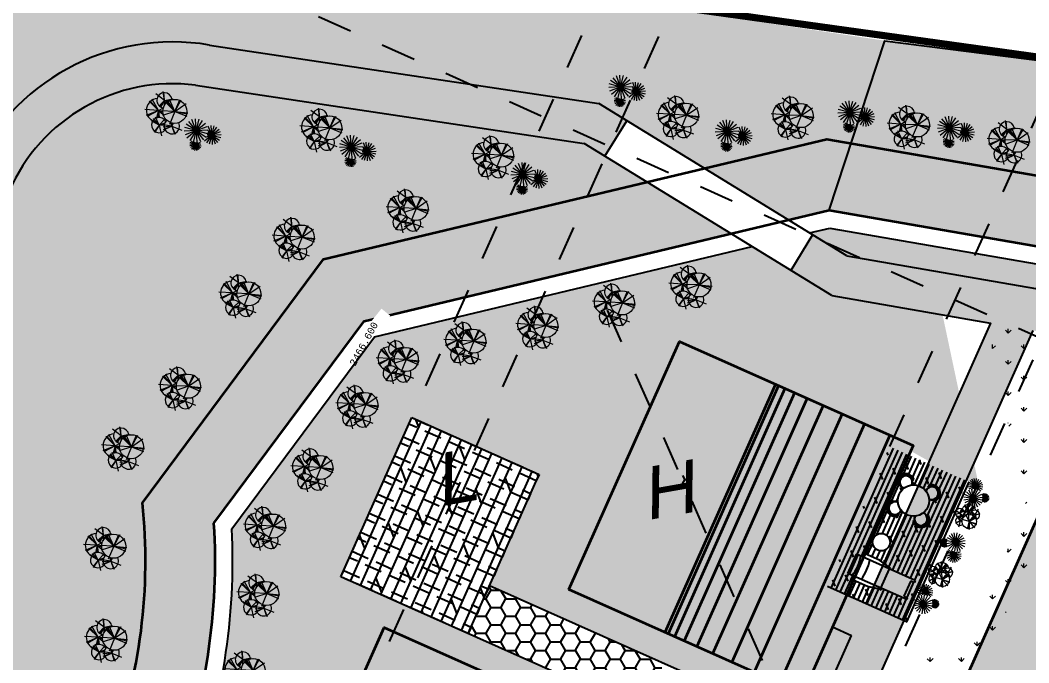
# Model space of a CAD drawing. Header units: millimetres. Extents: x 525387 to 527545, y 2235066 to 2235448.
# Drawn here: x 525551.45 to 525580.41, y 2235146.18 to 2235164.63 of the extents above; entities that cross this region are included whole.
import ezdxf
from ezdxf.enums import TextEntityAlignment as Align

# ---------------------------------------------------------------- set-up
doc = ezdxf.new("R2010")
doc.units = ezdxf.units.MM
doc.set_wipeout_variables(frame=1)
doc.linetypes.add('JIS_02_1.0', pattern=[2, 1, -1])
doc.linetypes.add('TRATTEGGIATA', pattern=[0.75, 0.5, -0.25])
for name, color, linetype in [('auxiliar', 6, 'Continuous'), ('COTAS', 2, 'Continuous'), ('EJES', 1, 'Continuous'), ('muebles', 2, 'Continuous'), ('pie de plano', 7, 'Continuous'), ('PISOS', 7, 'Continuous')]:
    doc.layers.add(name, color=color, linetype=linetype)
doc.layers.add('jardin', color=72, linetype='Continuous', lineweight=5)
doc.layers.add('muro', color=5, linetype='Continuous', lineweight=35)
doc.styles.add('ARIAL', font='ariali.ttf')
doc.styles.add('MONOTXT4', font='monotxt4.shx')
pattern_1 = [(90, (-1981.939, -359.22754), (-0.449012806, 0.449012806), [0.1190625, -0.778963112]), (45, (-1981.939, -359.22754), (-0.44901280605, 0.44901280605), [0.1190625, -0.5159375]), (135, (-1981.939, -359.22754), (-0.44901280605, -0.44901280605), [0.1190625, -0.5159375])]

# ---------------------------------------------------------------- blocks, each defined once
blk = doc.blocks.new('Arbo-p12')
at = {"color": 0, "linetype": 'ByBlock', "lineweight": 0}
for p, q in [((-0.099, 0.183), (-0.136, 0.494)), ((-0.099, 0.183), (-0.107, 0.489)), ((-0.099, 0.183), (-0.046, 0.487)), ((0.165, 0.278), (0.101, 0.528)), ((-0.099, 0.183), (-0.404, 0.271)), ((-0.099, 0.183), (-0.34, 0.405)), ((0.165, 0.278), (-0.029, 0.259)), ((0.165, 0.278), (-0.023, 0.235)), ((0.165, 0.278), (-0.016, 0.202)), ((0.165, 0.278), (0.075, 0.181)), ((0.165, 0.278), (0.273, 0.459)), ((0.165, 0.278), (0.277, 0.438)), ((0.165, 0.278), (0.203, 0.206)), ((0.165, 0.278), (0.233, 0.203)), ((0.165, 0.278), (0.357, 0.157)), ((0.165, 0.278), (0.344, 0.185)), ((-0.099, 0.183), (-0.398, 0.239)), ((-0.307, -0.102), (-0.381, 0.085)), ((-0.307, -0.102), (-0.373, 0.116)), ((-0.307, -0.102), (-0.31, 0.107)), ((-0.307, -0.102), (-0.258, 0.101)), ((-0.099, 0.183), (-0.249, 0.072)), ((-0.099, 0.183), (-0.218, 0.058)), ((-0.099, 0.183), (-0.203, 0.049)), ((-0.099, 0.183), (-0.19, 0.039)), ((0.191, -0.081), (-0.1, 0.03)), ((-0.099, 0.183), (0.034, 0.159)), ((-0.099, 0.183), (-0.072, 0.032)), ((-0.099, 0.183), (-0.042, 0.086)), ((0.191, -0.081), (-0.066, 0.146)), ((0.191, -0.081), (0.158, 0.226)), ((0.191, -0.081), (0.189, 0.218)), ((0.191, -0.081), (0.272, 0.215)), ((0.191, -0.081), (0.219, 0.213)), ((0.191, -0.081), (0.46, 0.06)), ((0.191, -0.081), (0.485, 0.038)), ((-0.307, -0.102), (-0.507, -0.167)), ((-0.307, -0.102), (-0.497, -0.149)), ((-0.307, -0.102), (-0.423, -0.333)), ((-0.307, -0.102), (-0.112, -0.081)), ((-0.307, -0.102), (-0.168, -0.147)), ((-0.307, -0.102), (-0.193, -0.162)), ((-0.307, -0.102), (-0.207, -0.173)), ((-0.087, -0.312), (-0.262, -0.198)), ((-0.087, -0.312), (-0.228, -0.157)), ((0.191, -0.081), (-0.105, -0.242)), ((-0.087, -0.312), (-0.049, -0.239)), ((0.191, -0.081), (0.338, -0.353)), ((0.191, -0.081), (0.388, -0.317)), ((0.191, -0.081), (0.413, -0.303)), ((0.191, -0.081), (0.518, -0.106)), ((-0.087, -0.312), (-0.304, -0.244)), ((-0.087, -0.312), (-0.284, -0.268)), ((-0.087, -0.312), (-0.154, -0.495)), ((-0.087, -0.312), (-0.145, -0.514)), ((-0.087, -0.312), (-0.029, -0.266)), ((-0.087, -0.312), (-0.02, -0.276)), ((-0.087, -0.312), (-0.013, -0.284)), ((-0.087, -0.312), (0.039, -0.536))]:
    blk.add_line(p, q, dxfattribs=at)
blk.add_circle((0.191, -0.081), 0.287, dxfattribs=at)
for centre, radius, start, end in [((-0.099, 0.183), 0.287, 57.4904, 202.572), ((0.165, 0.278), 0.183, 326.1895, 222.0248), ((-0.307, -0.102), 0.183, 350.2838, 282.3951), ((-0.087, -0.312), 0.183, 91.4437, 347.7435), ((-0.099, 0.183), 0.287, 265.0692, 270.8898)]:
    blk.add_arc(centre, radius, start, end, dxfattribs=at)
blk = doc.blocks.new('Arbo-p11')
at = {"color": 0, "linetype": 'ByBlock', "lineweight": 0}
for p, q in [((-0.037, 0.165), (-0.327, 0.259)), ((-0.037, 0.164), (-0.284, 0.344)), ((-0.038, 0.163), (-0.217, 0.41)), ((-0.038, 0.163), (-0.133, 0.453)), ((-0.042, 0.164), (0.205, 0.344)), ((-0.042, 0.165), (0.248, 0.259)), ((-0.041, 0.163), (0.138, 0.41)), ((-0.04, 0.163), (0.054, 0.453)), ((-0.039, 0.163), (-0.039, 0.468)), ((-0.284, -0.107), (-0.346, 0.025)), ((-0.036, 0.166), (-0.342, 0.166)), ((-0.037, 0.167), (-0.327, 0.072)), ((-0.284, -0.108), (-0.302, 0.037)), ((-0.037, 0.168), (-0.284, -0.012)), ((-0.038, 0.168), (-0.217, -0.079)), ((-0.038, 0.169), (-0.133, -0.122)), ((-0.043, 0.166), (0.263, 0.166)), ((-0.042, 0.168), (0.205, -0.012)), ((-0.042, 0.167), (0.248, 0.072)), ((-0.041, 0.168), (0.138, -0.079)), ((-0.04, 0.169), (0.054, -0.122)), ((-0.039, 0.169), (-0.039, -0.136)), ((0.195, -0.175), (0.338, 0.022)), ((0.196, -0.175), (0.271, 0.056)), ((-0.283, -0.106), (-0.428, -0.124)), ((-0.283, -0.106), (-0.426, -0.079)), ((-0.283, -0.105), (-0.415, -0.167)), ((-0.283, -0.107), (-0.411, -0.036)), ((-0.283, -0.105), (-0.39, -0.205)), ((-0.283, -0.107), (-0.383, -0.001)), ((-0.284, -0.105), (-0.354, -0.233)), ((-0.284, -0.105), (-0.312, -0.248)), ((-0.286, -0.107), (-0.221, -0.077)), ((-0.286, -0.106), (-0.197, -0.095)), ((-0.286, -0.105), (-0.158, -0.176)), ((-0.286, -0.106), (-0.142, -0.133)), ((-0.285, -0.108), (-0.267, -0.015)), ((-0.285, -0.107), (-0.25, -0.044)), ((-0.285, -0.107), (-0.237, -0.061)), ((-0.285, -0.105), (-0.223, -0.237)), ((-0.285, -0.105), (-0.185, -0.212)), ((-0.284, -0.105), (-0.266, -0.25)), ((0.199, -0.173), (-0.044, -0.173)), ((0.199, -0.172), (-0.032, -0.247)), ((0.199, -0.172), (0.002, -0.315)), ((0.199, -0.174), (0.049, -0.125)), ((0.198, -0.171), (0.055, -0.368)), ((0.199, -0.175), (0.101, -0.104)), ((0.198, -0.171), (0.122, -0.402)), ((0.198, -0.175), (0.133, -0.085)), ((0.198, -0.175), (0.161, -0.063)), ((0.194, -0.174), (0.426, -0.099)), ((0.194, -0.172), (0.426, -0.247)), ((0.194, -0.173), (0.437, -0.173)), ((0.195, -0.175), (0.391, -0.032)), ((0.195, -0.171), (0.338, -0.368)), ((0.195, -0.172), (0.391, -0.315)), ((0.196, -0.171), (0.271, -0.402)), ((0.197, -0.176), (0.197, -0.026)), ((0.197, -0.171), (0.197, -0.414))]:
    blk.add_line(p, q, dxfattribs=at)

msp = doc.modelspace()

# ---------------------------------------------------------------- hatches: boundary and pattern name
h = msp.add_hatch(color=21)
h.dxf.hatch_style = 1
h.paths.add_polyline_path([(525577.09, 2235152.418), (525570.376, 2235155.408), (525567.203, 2235148.282), (525573.918, 2235145.292)])
h = msp.add_hatch(color=21)
h.dxf.hatch_style = 1
h.paths.add_polyline_path([(525576.015, 2235139.925), (525582.704, 2235154.949), (525589.071, 2235152.114), (525588.563, 2235150.972), (525591.258, 2235149.772), (525586.458, 2235138.992), (525585.362, 2235139.48), (525583.981, 2235136.379)])
h = msp.add_hatch(color=21)
h.dxf.hatch_style = 1
h.paths.add_polyline_path([(525568.618, 2235144.204), (525561.903, 2235147.193), (525558.731, 2235140.068), (525565.445, 2235137.078)])
at = {"layer": 'auxiliar'}
h = msp.add_hatch(color=8, dxfattribs=at)
h.dxf.hatch_style = 1
h.set_gradient(color1=(0, 127, 255), color2=(0, 255, 255), name='INVCURVED')
h.paths.add_polyline_path([(525575.306, 2235161.09), (525574.674, 2235159.17), (525591.399, 2235156.278), (525596.577, 2235154.025), (525605.642, 2235147.419), (525606.348, 2235146.761), (525607.48, 2235148.44), (525606.918, 2235148.964), (525597.576, 2235155.771), (525591.977, 2235158.207)])
h.paths.add_polyline_path([(525575.306, 2235161.09), (525574.61, 2235161.211), (525571.098, 2235160.372), (525573.509, 2235158.892), (525574.674, 2235159.17)])
h = msp.add_hatch(color=8, dxfattribs=at)
h.dxf.hatch_style = 1
h.set_gradient(color1=(0, 127, 255), color2=(0, 255, 255), name='INVCURVED')
edge = h.paths.add_edge_path()
edge.add_line((525557.014, 2235150.187), (525561.33, 2235155.985))
edge.add_line((525561.33, 2235155.985), (525571.858, 2235158.498))
edge.add_line((525571.858, 2235158.498), (525569.446, 2235159.978))
edge.add_line((525569.446, 2235159.978), (525560.16, 2235157.762))
edge.add_line((525560.16, 2235157.762), (525554.958, 2235150.774))
edge.add_arc((525539.402, 2235149.099), 15.646, -20.819, 6.146, ccw=False)
edge.add_line((525554.026, 2235143.538), (525550.647, 2235135.813))
edge.add_line((525550.647, 2235135.813), (525549.695, 2235133.197))
edge.add_line((525549.695, 2235133.197), (525551.262, 2235131.654))
edge.add_line((525551.262, 2235131.654), (525552.505, 2235135.07))
edge.add_line((525552.505, 2235135.07), (525555.878, 2235142.78))
edge.add_arc((525539.402, 2235149.099), 17.646, 339.0169, 363.5355)
at = {"layer": 'jardin'}
h = msp.add_hatch(dxfattribs=at)
h.set_pattern_fill('GRASS', color=72, scale=0.025)
h.set_pattern_definition([(90, (-1981.939, -359.22754), (-0.449012806, 0.449012806), [0.1190625, -0.778963112]), (45, (-1981.939, -359.22754), (-0.44901280605, 0.44901280605), [0.1190625, -0.5159375]), (135, (-1981.939, -359.22754), (-0.44901280605, -0.44901280605), [0.1190625, -0.5159375])])
edge = h.paths.add_edge_path()
edge.add_line((525551.129, 2235159.709), (525544.574, 2235143.42))
edge.add_arc((525553.401, 2235142.034), 8.936, 171.0827, 230.7626)
edge.add_line((525547.749, 2235135.113), (525549.872, 2235133.682))
edge.add_line((525549.872, 2235133.682), (525550.647, 2235135.813))
edge.add_line((525550.647, 2235135.813), (525554.026, 2235143.538))
edge.add_arc((525539.402, 2235149.099), 15.646, 339.181, 366.146)
edge.add_line((525554.958, 2235150.774), (525560.16, 2235157.762))
edge.add_line((525560.16, 2235157.762), (525569.446, 2235159.978))
edge.add_line((525569.446, 2235159.978), (525567.646, 2235161.084))
edge.add_line((525567.646, 2235161.084), (525556.483, 2235162.759))
edge.add_arc((525555.83, 2235157.681), 5.12, 82.6697, 156.659)
h = msp.add_hatch(dxfattribs=at)
h.set_pattern_fill('GRASS', color=72, scale=0.02)
h.set_pattern_definition([(90, (-1161.57987, -217.22754), (-0.3592102448, 0.3592102448), [0.09525, -0.6231704896]), (45, (-1161.57987, -217.22754), (-0.35921024484, 0.35921024484), [0.09525, -0.41275]), (135, (-1161.57987, -217.22754), (-0.35921024484, -0.35921024484), [0.09525, -0.41275])])
h.paths.add_polyline_path([(525574.696, 2235158.658), (525574.115, 2235158.52), (525575.183, 2235157.864), (525591.053, 2235155.12), (525594.712, 2235153.527), (525604.7, 2235146.25), (525605.574, 2235145.613), (525606.065, 2235146.342), (525605.324, 2235147.033), (525596.327, 2235153.588), (525591.255, 2235155.795)])
h = msp.add_hatch(dxfattribs=at)
h.set_pattern_fill('GRASS', color=72, scale=0.025)
h.set_pattern_definition(pattern_1)
h.paths.add_polyline_path([(525595.099, 2235151.761), (525594.112, 2235152.48), (525590.706, 2235153.962), (525579.207, 2235155.95), (525580.339, 2235150.618), (525578.736, 2235147.018), (525575.936, 2235145.401), (525575.29, 2235143.95), (525577.646, 2235142.902), (525582.857, 2235154.552), (525587.168, 2235152.633), (525586.659, 2235151.491), (525592.872, 2235148.725), (525589.497, 2235141.145), (525590.228, 2235140.82)])
at = {"layer": 'PISOS'}
h = msp.add_hatch(dxfattribs=at)
h.set_pattern_fill('HONEY', color=9, scale=0.09)
h.set_pattern_definition([(0, (-1161.57987, -367.22754), (0.428625, 0.24746675805), [0.28575, -0.5715]), (120, (-1161.57987, -367.22754), (-0.428624999063, 0.247466759672), [0.28575, -0.5715]), (60, (-1161.57987, -367.22754), (9.37e-10, 0.494933517722), [-0.5715, 0.28575])])
edge = h.paths.add_edge_path()
edge.add_line((525550.021, 2235160.17), (525543.411, 2235143.745))
edge.add_arc((525553.401, 2235142.034), 10.135, 170.2845, 231.0837)
edge.add_line((525547.034, 2235134.148), (525547.994, 2235133.188))
edge.add_line((525547.994, 2235133.188), (525548.677, 2235134.2))
edge.add_line((525548.677, 2235134.2), (525547.749, 2235135.113))
edge.add_arc((525553.401, 2235142.034), 8.935, 171.0815, 230.7638, ccw=False)
edge.add_line((525544.574, 2235143.42), (525551.129, 2235159.709))
edge.add_arc((525555.83, 2235157.681), 5.12, 82.6697, 156.659, ccw=False)
edge.add_line((525556.483, 2235162.759), (525567.646, 2235161.084))
edge.add_line((525567.646, 2235161.084), (525568.241, 2235160.719))
edge.add_line((525568.241, 2235160.719), (525568.869, 2235161.741))
edge.add_line((525568.869, 2235161.741), (525568.066, 2235162.234))
edge.add_line((525568.066, 2235162.234), (525556.886, 2235163.912))
edge.add_arc((525555.83, 2235157.681), 6.32, 80.3819, 156.8009)
h = msp.add_hatch(dxfattribs=at)
h.set_pattern_fill('HONEY', color=9, scale=0.09)
h.set_pattern_definition([(0, (-1981.939, -359.22754), (0.428625, 0.24746675805), [0.28575, -0.5715]), (120, (-1981.939, -359.22754), (-0.428624999063, 0.247466759672), [0.28575, -0.5715]), (60, (-1981.939, -359.22754), (9.37e-10, 0.494933517722), [-0.5715, 0.28575])])
h.paths.add_polyline_path([(525606.953, 2235145.513), (525607.236, 2235145.932), (525606.348, 2235146.761), (525605.845, 2235146.015, 0.123128), (525605.298, 2235145.814), (525594.712, 2235153.527), (525591.053, 2235155.12), (525575.183, 2235157.864), (525574.203, 2235158.466), (525573.575, 2235157.443), (525574.751, 2235156.721), (525579.311, 2235155.932), (525575.727, 2235147.88), (525574.63, 2235148.369), (525574.224, 2235147.455), (525575.32, 2235146.967), (525574.13, 2235144.295), (525575.226, 2235143.807), (525580.531, 2235155.721), (525590.706, 2235153.962), (525594.351, 2235152.376), (525589.375, 2235141.199), (525590.472, 2235140.711), (525592.735, 2235145.794), (525595.871, 2235144.397), (525596.278, 2235145.311), (525593.141, 2235146.707), (525595.32, 2235151.6), (525604.777, 2235144.709, 0.14512), (525605.032, 2235144.076), (525601.373, 2235135.858), (525602.47, 2235135.369), (525603.183, 2235136.972), (525605.056, 2235136.138), (525605.463, 2235137.052), (525603.59, 2235137.886), (525606.149, 2235143.635, 0.164148), (525606.832, 2235143.985), (525613.351, 2235137.903), (525616.847, 2235134.438), (525619.271, 2235131.88), (525608.948, 2235128.44), (525600.966, 2235131.992), (525600.46, 2235130.854), (525608.546, 2235127.255), (525609.414, 2235124.653), (525614.157, 2235126.233), (525613.354, 2235128.643), (525620.182, 2235130.918), (525621.736, 2235129.278), (525623.374, 2235127.55), (525627.796, 2235122.712), (525627.831, 2235119.195), (525631.696, 2235120.483), (525630.196, 2235122.066, -0.065036), (525628.706, 2235123.494), (525624.252, 2235128.368), (525622.608, 2235130.103), (525617.705, 2235135.277), (525614.183, 2235138.768)])
at = {"layer": 'PISOS', "linetype": 'Continuous'}
h = msp.add_hatch(dxfattribs=at)
h.set_pattern_fill('DOLMIT', color=30, scale=0.05, angle=66)
h.set_pattern_definition([(66, (-1409.0521, -359.22754), (-0.2900506828, 0.129138884177), []), (111, (-1409.0521, -359.22754), (-0.8383785625, -0.3218233779), [0.44901280605, -0.8980256121])])
h.paths.add_polyline_path([(525562.692, 2235153.218), (525560.659, 2235148.651), (525564.313, 2235147.024), (525566.347, 2235151.591)])
at = {"layer": 'PISOS', "linetype": 'Continuous', "lineweight": -3}
h = msp.add_hatch(dxfattribs=at)
h.set_pattern_fill('DOLMIT', color=30, scale=0.022, angle=66)
h.set_pattern_definition([(66, (102.32472, -118.3853), (-0.127622300433, 0.056821109038), []), (111, (102.3247, -118.3853), (-0.3688865675, -0.14160228627), [0.19756563466, -0.39513126933])])
h.paths.add_polyline_path([(525578.704, 2235151.371), (525576.42, 2235152.388), (525574.63, 2235148.369), (525576.914, 2235147.352)])
h.paths.add_polyline_path([(525577.084, 2235150.234), (525577.111, 2235150.245, 1.085702), (525577.501, 2235150.403), (525577.528, 2235150.413, -1.075009)], flags=16)
h.paths.add_polyline_path([(525577.138, 2235150.389, -0.250125), (525576.748, 2235150.554, -2.53639), (525576.65, 2235150.797, -0.022196), (525576.649, 2235150.837, -0.226671), (525576.816, 2235151.187, -2.53639), (525577.059, 2235151.285, -0.250125), (525577.449, 2235151.12, -2.53639), (525577.547, 2235150.877, -0.022196), (525577.549, 2235150.837, -0.226671), (525577.381, 2235150.487, -2.53639)], flags=16)
h.paths.add_polyline_path([(525575.926, 2235149.645, -1), (525576.426, 2235149.645, -1)], flags=16)
h.paths.add_polyline_path([(525576.675, 2235150.408, -1.075009), (525576.496, 2235150.851), (525576.507, 2235150.825, 1.085702), (525576.664, 2235150.435)], flags=16)
h.paths.add_polyline_path([(525577.151, 2235148.545), (525577.126, 2235148.489), (525577.019, 2235148.537), (525576.823, 2235148.098), (525576.931, 2235148.05), (525576.906, 2235147.995), (525576.181, 2235148.317), (525576.169, 2235148.289), (525575.782, 2235148.37), (525575.368, 2235148.553), (525575.415, 2235148.658), (525575.216, 2235148.747), (525575.461, 2235149.297), (525575.66, 2235149.209), (525575.707, 2235149.313), (525576.12, 2235149.129), (525576.439, 2235148.895), (525576.426, 2235148.867)], flags=16)
h.paths.add_polyline_path([(525577.701, 2235150.823), (525577.691, 2235150.849, 1.085702), (525577.533, 2235151.239), (525577.522, 2235151.266, -1.075009)], flags=16)
h.paths.add_polyline_path([(525576.669, 2235151.261, -1.075009), (525577.113, 2235151.44), (525577.086, 2235151.429, 1.085702), (525576.696, 2235151.271)], flags=16)
at = {"layer": 'PISOS'}
h = msp.add_hatch(dxfattribs=at)
h.set_pattern_fill('HONEY', color=8, scale=0.09)
h.set_pattern_definition([(0, (-1161.57987, -367.22754), (0.428625, 0.24746675805), [0.28575, -0.5715]), (120, (-1161.57987, -367.22754), (-0.428624999063, 0.247466759672), [0.28575, -0.5715]), (60, (-1161.57987, -367.22754), (9.37e-10, 0.494933517722), [-0.5715, 0.28575])])
h.paths.add_polyline_path([(525570.433, 2235151.169), (525570.838, 2235151.769), (525570.683, 2235151.873), (525570.279, 2235151.273)])
h = msp.add_hatch(dxfattribs=at)
h.set_pattern_fill('HONEY', color=9, scale=0.09)
h.set_pattern_definition([(0, (-1161.57987, -217.22754), (0.428625, 0.24746675805), [0.28575, -0.5715]), (120, (-1161.57987, -217.22754), (-0.428624999063, 0.247466759672), [0.28575, -0.5715]), (60, (-1161.57987, -217.22754), (9.37e-10, 0.494933517722), [-0.5715, 0.28575])])
h.paths.add_polyline_path([(525564.923, 2235148.394), (525564.313, 2235147.024), (525569.319, 2235144.795), (525569.929, 2235146.165)])

# ---------------------------------------------------------------- linework, layer by layer
at = {"const_width": 0.204}
msp.add_lwpolyline([(525563.105, 2235166.012), (525595.67, 2235161.48)], dxfattribs=at)
at = {"layer": 'auxiliar', "color": 94}
for p, q in [((525556.65, 2235163.947), (525556.65, 2235163.947)), ((525556.886, 2235163.912), (525568.066, 2235162.234)), ((525556.483, 2235162.759), (525567.646, 2235161.084))]:
    msp.add_line(p, q, dxfattribs=at)
at = {"layer": 'auxiliar'}
for p, q in [((525575.183, 2235157.864), (525568.066, 2235162.234)), ((525568.241, 2235160.719), (525568.869, 2235161.741)), ((525574.751, 2235156.721), (525567.646, 2235161.084)), ((525574.203, 2235158.466), (525573.575, 2235157.443)), ((525575.226, 2235143.807), (525580.531, 2235155.721)), ((525560.659, 2235148.651), (525562.692, 2235153.218)), ((525562.692, 2235153.218), (525566.347, 2235151.591)), ((525564.313, 2235147.024), (525566.347, 2235151.591)), ((525569.319, 2235144.795), (525560.659, 2235148.651)), ((525577.327, 2235142.872), (525564.923, 2235148.394)), ((525576.914, 2235147.352), (525574.63, 2235148.369)), ((525574.772, 2235147.211), (525575.32, 2235146.967)), ((525574.13, 2235144.295), (525575.32, 2235146.967))]:
    msp.add_line(p, q, dxfattribs=at)
at = {"layer": 'auxiliar', "color": 3}
msp.add_lwpolyline([(525628.465, 2235097.22), (525628.454, 2235097.209), (525625.33, 2235097.281), (525571.934, 2235079.488), (525558.35, 2235078.809), (525543.317, 2235079.296), (525533.113, 2235104.91, 0.266694), (525544.284, 2235110.504, 0.281639), (525546.467, 2235118.474), (525552.505, 2235135.07), (525555.878, 2235142.78, 0.107392), (525557.014, 2235150.187), (525561.33, 2235155.985), (525574.674, 2235159.17), (525576.276, 2235164.036), (525587.956, 2235162.553), (525636.415, 2235156.403), (525636.027, 2235151.65), (525643.977, 2235151.348), (525645.869, 2235140.675), (525644.969, 2235114.229), (525634.593, 2235103.535)], format="xyb", dxfattribs=at)
at = {"layer": 'auxiliar'}
for points in [[(525574.115, 2235158.52), (525574.696, 2235158.658)], [(525574.696, 2235158.658), (525591.255, 2235155.795), (525596.327, 2235153.588), (525605.324, 2235147.033), (525606.065, 2235146.342)], [(525575.183, 2235157.864), (525591.053, 2235155.12), (525594.712, 2235153.527)], [(525574.751, 2235156.721), (525579.311, 2235155.932), (525575.727, 2235147.88), (525575.178, 2235148.124)]]:
    msp.add_lwpolyline(points, dxfattribs=at)
msp.add_lwpolyline([(525551.654, 2235131.268), (525552.969, 2235134.882), (525556.34, 2235142.588, 0.10499), (525557.524, 2235150.032), (525561.623, 2235155.539), (525572.463, 2235158.126)], format="xyb", dxfattribs=at)
at = {"layer": 'auxiliar', "linetype": 'TRATTEGGIATA'}
for points in [[(525562.611, 2235153.036), (525562.692, 2235153.218), (525566.347, 2235151.591), (525566.265, 2235151.409)], [(525562.367, 2235152.488), (525562.448, 2235152.67), (525566.103, 2235151.043), (525566.021, 2235150.861)], [(525562.123, 2235151.939), (525562.204, 2235152.122), (525565.858, 2235150.495), (525565.777, 2235150.313)], [(525561.879, 2235151.391), (525561.96, 2235151.574), (525565.614, 2235149.947), (525565.533, 2235149.764)], [(525561.635, 2235150.843), (525561.716, 2235151.026), (525565.37, 2235149.399), (525565.289, 2235149.216)], [(525561.391, 2235150.295), (525561.472, 2235150.478), (525565.126, 2235148.851), (525565.045, 2235148.668)], [(525561.147, 2235149.747), (525561.228, 2235149.93), (525564.882, 2235148.303), (525564.801, 2235148.12)], [(525560.903, 2235149.199), (525560.984, 2235149.382), (525564.638, 2235147.755), (525564.557, 2235147.572)], [(525560.659, 2235148.651), (525560.74, 2235148.833), (525564.394, 2235147.206), (525564.313, 2235147.024)]]:
    msp.add_lwpolyline(points, close=True, dxfattribs=at)
at = {"layer": 'auxiliar', "color": 94}
for radius, start, end in [(6.32, 80.3819, 156.8009), (5.12, 82.6697, 156.659)]:
    msp.add_arc((525555.83, 2235157.681), radius, start, end, dxfattribs=at)
at = {"layer": 'EJES', "linetype": 'JIS_02_1.0'}
for p, q in [((525576.42, 2235152.388), (525587.216, 2235176.635)), ((525571.991, 2235135.694), (525589.723, 2235175.519))]:
    msp.add_line(p, q, dxfattribs=at)
at = {"layer": 'EJES', "linetype": 'JIS_02_1.0', "elevation": -0.719}
msp.add_lwpolyline([(525598.665, 2235087.722), (525567.914, 2235157.203)], dxfattribs=at)
at = {"layer": 'muebles', "color": 6, "lineweight": -3}
for p, q in [((525576.696, 2235151.271), (525576.669, 2235151.261)), ((525577.086, 2235151.429), (525577.113, 2235151.44)), ((525577.533, 2235151.239), (525577.522, 2235151.266)), ((525576.507, 2235150.825), (525576.496, 2235150.851)), ((525577.691, 2235150.849), (525577.701, 2235150.823)), ((525576.664, 2235150.435), (525576.675, 2235150.408)), ((525577.501, 2235150.403), (525577.528, 2235150.413)), ((525577.111, 2235150.245), (525577.084, 2235150.234))]:
    msp.add_line(p, q, dxfattribs=at)
at = {"layer": 'muebles', "color": 6}
for p, q in [((525575.216, 2235148.747), (525575.461, 2235149.297)), ((525575.262, 2235148.727), (525575.507, 2235149.277)), ((525577.151, 2235148.545), (525575.461, 2235149.297)), ((525575.707, 2235149.313), (525575.66, 2235149.209)), ((525576.12, 2235149.129), (525575.707, 2235149.313)), ((525576.439, 2235148.895), (525576.12, 2235149.129)), ((525576.906, 2235147.995), (525575.216, 2235148.747)), ((525575.368, 2235148.553), (525575.415, 2235148.658)), ((525576.162, 2235148.326), (525576.406, 2235148.876)), ((525576.439, 2235148.895), (525576.426, 2235148.867)), ((525575.782, 2235148.37), (525575.368, 2235148.553)), ((525576.169, 2235148.289), (525575.782, 2235148.37)), ((525577.019, 2235148.537), (525576.823, 2235148.098)), ((525577.019, 2235148.537), (525577.126, 2235148.489)), ((525577.151, 2235148.545), (525577.126, 2235148.489)), ((525576.169, 2235148.289), (525576.181, 2235148.317)), ((525576.823, 2235148.098), (525576.931, 2235148.05)), ((525576.906, 2235147.995), (525576.931, 2235148.05))]:
    msp.add_line(p, q, dxfattribs=at)
at = {"layer": 'muebles', "color": 6, "lineweight": -3}
msp.add_circle((525577.099, 2235150.837), 0.45, dxfattribs=at)
at = {"layer": 'muebles', "color": 6}
msp.add_circle((525576.176, 2235149.645), 0.25, dxfattribs=at)
at = {"layer": 'muebles', "color": 6, "lineweight": -3}
for centre, radius, start, end in [((525576.885, 2235151.366), 0.24, 17.8595, 206.1405), ((525576.885, 2235151.366), 0.211, 17.2941, 206.7059), ((525576.885, 2235151.366), 0.192, 335.0348, 248.9652), ((525576.885, 2235151.366), 0.182, 333.222, 250.778), ((525577.628, 2235151.051), 0.192, 245.0348, 158.9652), ((525577.628, 2235151.051), 0.182, 243.222, 160.778), ((525577.628, 2235151.051), 0.24, 287.8595, 116.1405), ((525577.628, 2235151.051), 0.211, 287.2941, 116.7059), ((525576.569, 2235150.623), 0.24, 107.8595, 296.1405), ((525576.569, 2235150.623), 0.211, 107.2941, 296.7059), ((525576.569, 2235150.623), 0.192, 65.0348, 338.9652), ((525576.569, 2235150.623), 0.182, 63.222, 340.778), ((525577.312, 2235150.308), 0.24, 197.8595, 26.1405), ((525577.312, 2235150.308), 0.211, 197.2941, 26.7059), ((525577.312, 2235150.308), 0.192, 155.0348, 68.9652), ((525577.312, 2235150.308), 0.182, 153.222, 70.778)]:
    msp.add_arc(centre, radius, start, end, dxfattribs=at)
at = {"layer": 'muebles', "color": 6}
for centre, radius, start, end in [((525574.155, 2235149.549), 1.468, 324.1595, 347.8405), ((525574.391, 2235149.444), 1.489, 324.3323, 347.6677)]:
    msp.add_arc(centre, radius, start, end, dxfattribs=at)
at = {"layer": 'muro'}
msp.add_line((525573.134, 2235154.179), (525569.962, 2235147.054), dxfattribs=at)
at = {"layer": 'muro', "color": 6}
for p, q in [((525573.226, 2235154.139), (525570.053, 2235147.013)), ((525573.409, 2235154.057), (525570.236, 2235146.932)), ((525573.683, 2235153.935), (525570.51, 2235146.81)), ((525574.048, 2235153.773), (525570.875, 2235146.647)), ((525574.505, 2235153.569), (525571.332, 2235146.444)), ((525575.053, 2235153.325), (525571.88, 2235146.2)), ((525575.692, 2235153.04), (525572.52, 2235145.915)), ((525576.423, 2235152.715), (525573.251, 2235145.589))]:
    msp.add_line(p, q, dxfattribs=at)
at = {"layer": 'muro', "color": 150}
for points in [[(525533.227, 2235106.907, 0.272783), (525542.747, 2235111.81, 0.320175), (525544.346, 2235118.494), (525550.647, 2235135.813), (525554.026, 2235143.538, 0.118203), (525554.958, 2235150.774), (525560.16, 2235157.762), (525574.61, 2235161.211), (525591.977, 2235158.207), (525597.576, 2235155.771), (525606.918, 2235148.964), (525607.48, 2235148.44)], [(525533.113, 2235104.91, 0.266694), (525544.284, 2235110.504, 0.281639), (525546.467, 2235118.474), (525552.505, 2235135.07), (525555.878, 2235142.78, 0.107392), (525557.014, 2235150.187)]]:
    msp.add_lwpolyline(points, format="xyb", dxfattribs=at)
msp.add_lwpolyline([(525557.014, 2235150.187), (525561.33, 2235155.985), (525574.674, 2235159.17), (525591.399, 2235156.278), (525596.577, 2235154.025), (525605.642, 2235147.419), (525606.348, 2235146.761)], dxfattribs=at)
at = {"layer": 'muro'}
for points in [[(525567.203, 2235148.282), (525570.376, 2235155.408), (525577.09, 2235152.418), (525573.918, 2235145.292)], [(525576.015, 2235139.925), (525582.704, 2235154.949), (525589.071, 2235152.114), (525588.563, 2235150.972), (525591.258, 2235149.772), (525586.458, 2235138.992), (525585.362, 2235139.48), (525583.981, 2235136.379)], [(525558.731, 2235140.068), (525561.903, 2235147.193), (525568.618, 2235144.204), (525565.445, 2235137.078)]]:
    msp.add_lwpolyline(points, close=True, dxfattribs=at)

# ---------------------------------------------------------------- block references
at = {"layer": 'jardin', "color": 114, "linetype": 'Continuous', "lineweight": 0, "true_color": 0x139b48}
for p, xscale, yscale, zscale, rotation in [((525568.841, 2235162.592), 1.125, 1.125, 1.125, 39.03565738155755), ((525575.418, 2235161.858), 1.125, 1.125, 1.125, 39.03565738155755), ((525556.654, 2235161.34), 1.125, 1.125, 1.125, 39.03565738155755), ((525571.9, 2235161.313), 1.125, 1.125, 1.125, 39.03565738155755), ((525578.281, 2235161.417), 1.125, 1.125, 1.125, 39.03565738155755), ((525561.106, 2235160.868), 1.125, 1.125, 1.125, 39.03565738155755), ((525566.032, 2235160.081), 1.125, 1.125, 1.125, 39.03565738155755), ((525578.894, 2235151.027), 0.9000000000000002, 0.9000000000000002, 0.9000000000000002, 135.4140059053375), ((525578.236, 2235149.513), 0.9000000000000001, 0.9000000000000001, 0.9000000000000001, 315.4140059053375), ((525577.456, 2235147.99), 0.9000000000000002, 0.9000000000000002, 0.9000000000000002, 135.4140059053375)]:
    msp.add_blockref('Arbo-p11', p, dxfattribs=dict(at, xscale=xscale, yscale=yscale, zscale=zscale, rotation=rotation))
at = {"layer": 'jardin', "linetype": 'Continuous', "lineweight": 0}
for p, xscale, yscale, zscale, rotation in [((525555.65, 2235161.94), 1.200000000000001, 1.200000000000001, 1.200000000000001, 39.03565738155755), ((525570.342, 2235161.83), 1.200000000000001, 1.200000000000001, 1.200000000000001, 39.03565738155755), ((525573.632, 2235161.817), 1.200000000000001, 1.200000000000001, 1.200000000000001, 39.03565738155755), ((525560.103, 2235161.468), 1.200000000000001, 1.200000000000001, 1.200000000000001, 39.03565738155755), ((525576.97, 2235161.55), 1.200000000000001, 1.200000000000001, 1.200000000000001, 39.03565738155755), ((525579.833, 2235161.109), 1.200000000000001, 1.200000000000001, 1.200000000000001, 39.03565738155755), ((525565.028, 2235160.681), 1.200000000000001, 1.200000000000001, 1.200000000000001, 39.03565738155755), ((525562.577, 2235159.151), 1.200000000000001, 1.200000000000001, 1.200000000000001, 39.03565738155755), ((525559.309, 2235158.334), 1.200000000000001, 1.200000000000001, 1.200000000000001, 39.03565738155755), ((525570.701, 2235156.958), 1.200000000000001, 1.200000000000001, 1.200000000000001, 39.03565738155755), ((525557.777, 2235156.702), 1.200000000000001, 1.200000000000001, 1.200000000000001, 39.03565738155755), ((525568.503, 2235156.442), 1.200000000000001, 1.200000000000001, 1.200000000000001, 39.03565738155755), ((525566.305, 2235155.796), 1.200000000000001, 1.200000000000001, 1.200000000000001, 39.03565738155755), ((525564.237, 2235155.344), 1.200000000000001, 1.200000000000001, 1.200000000000001, 39.03565738155755), ((525562.297, 2235154.817), 1.200000000000001, 1.200000000000001, 1.200000000000001, 39.03565738155755), ((525556.04, 2235154.05), 1.200000000000001, 1.200000000000001, 1.200000000000001, 39.03565738155755), ((525561.133, 2235153.526), 1.200000000000001, 1.200000000000001, 1.200000000000001, 39.03565738155755), ((525554.406, 2235152.316), 1.200000000000001, 1.200000000000001, 1.200000000000001, 39.03565738155755), ((525559.841, 2235151.718), 1.200000000000001, 1.200000000000001, 1.200000000000001, 39.03565738155755), ((525558.483, 2235150.04), 1.200000000000001, 1.200000000000001, 1.200000000000001, 39.03565738155755), ((525578.642, 2235150.374), 0.7200000000000023, 0.7200000000000023, 0.7200000000000023, 315.4140059053375), ((525553.895, 2235149.459), 1.200000000000001, 1.200000000000001, 1.200000000000001, 39.03565738155755), ((525577.869, 2235148.712), 0.7200000000000023, 0.7200000000000023, 0.7200000000000023, 315.4140059053375), ((525558.289, 2235148.103), 1.200000000000001, 1.200000000000001, 1.200000000000001, 39.03565738155755), ((525553.922, 2235146.818), 1.200000000000001, 1.200000000000001, 1.200000000000001, 39.03565738155755), ((525557.902, 2235145.891), 1.200000000000001, 1.200000000000001, 1.200000000000001, 39.03565738155755)]:
    msp.add_blockref('Arbo-p12', p, dxfattribs=dict(at, xscale=xscale, yscale=yscale, zscale=zscale, rotation=rotation))

# ---------------------------------------------------------------- texts
at = {"layer": 'pie de plano', "style": 'ARIAL'}
for s, p in [('L', (525563.584, 2235150.684)), ('H', (525569.528, 2235150.288))]:
    msp.add_text(s, height=1.5, rotation=10, dxfattribs=at).set_placement(p)

# ---------------------------------------------------------------- next in the draw order: wipeouts: each hides what was drawn before it
at = {"color": 8}
msp.add_wipeout([(525561.138, 2235154.984), (525562.073, 2235156.145), (525561.824, 2235156.346), (525560.888, 2235155.185)], dxfattribs=at).translate(0, 0, -3.279).dxf.layer = 'COTAS'

# ---------------------------------------------------------------- next in the draw order: hatches: boundary and pattern name
at = {"layer": 'jardin'}
h = msp.add_hatch(dxfattribs=at)
h.set_pattern_fill('GRASS', color=72, scale=0.025)
h.set_pattern_definition([(90, (194.1935, -170.2468), (-0.449012806, 0.449012806), [0.1190625, -0.778963112]), (45, (194.1935, -170.2468), (-0.44901280605, 0.44901280605), [0.1190625, -0.5159375]), (135, (194.1935, -170.2468), (-0.44901280605, -0.44901280605), [0.1190625, -0.5159375])])
edge = h.paths.add_edge_path()
edge.add_line((525533.572, 2235116.835), (525533.9, 2235117.647))
edge.add_line((525533.9, 2235117.647), (525531.906, 2235118.452))
edge.add_line((525531.906, 2235118.452), (525534.154, 2235124.015))
edge.add_line((525534.154, 2235124.015), (525536.194, 2235123.191))
edge.add_line((525536.194, 2235123.191), (525536.563, 2235124.105))
edge.add_line((525536.563, 2235124.105), (525545.166, 2235120.747))
edge.add_line((525545.166, 2235120.747), (525547.35, 2235126.748))
edge.add_line((525547.35, 2235126.748), (525544.731, 2235124.94))
edge.add_line((525544.731, 2235124.94), (525543.278, 2235124.564))
edge.add_line((525543.278, 2235124.564), (525541.149, 2235125.015))
edge.add_line((525541.149, 2235125.015), (525539.94, 2235125.668))
edge.add_line((525539.94, 2235125.668), (525538.211, 2235127.925))
edge.add_line((525538.211, 2235127.925), (525537.374, 2235129.48))
edge.add_line((525537.374, 2235129.48), (525537.829, 2235130.967))
edge.add_line((525537.829, 2235130.967), (525538.562, 2235132.88))
edge.add_line((525538.562, 2235132.88), (525539.683, 2235133.683))
edge.add_line((525539.683, 2235133.683), (525542.158, 2235133.453))
edge.add_line((525542.158, 2235133.453), (525543.063, 2235133.323))
edge.add_line((525543.063, 2235133.323), (525544.238, 2235133.47))
edge.add_line((525544.238, 2235133.47), (525545.239, 2235132.863))
edge.add_line((525545.239, 2235132.863), (525545.4, 2235132.515))
edge.add_line((525545.4, 2235132.515), (525546.351, 2235132.293))
edge.add_line((525546.351, 2235132.293), (525547.6, 2235131.642))
edge.add_line((525547.6, 2235131.642), (525548.504, 2235129.921))
edge.add_line((525548.504, 2235129.921), (525549.449, 2235132.519))
edge.add_line((525549.449, 2235132.519), (525547.034, 2235134.148))
edge.add_arc((525553.401, 2235142.034), 10.135, 170.2845, 231.0837, ccw=False)
edge.add_line((525543.411, 2235143.745), (525550.021, 2235160.17))
edge.add_arc((525555.83, 2235157.681), 6.32, 80.3819, 156.8009, ccw=False)
edge.add_line((525556.886, 2235163.912), (525568.066, 2235162.234))
edge.add_line((525568.066, 2235162.234), (525571.101, 2235160.371))
edge.add_line((525571.101, 2235160.371), (525574.61, 2235161.208))
edge.add_line((525574.61, 2235161.208), (525591.977, 2235158.205))
edge.add_line((525591.977, 2235158.205), (525597.576, 2235155.769))
edge.add_line((525597.576, 2235155.769), (525606.918, 2235148.962))
edge.add_line((525606.918, 2235148.962), (525607.48, 2235148.438))
edge.add_line((525607.48, 2235148.438), (525607.731, 2235148.81))
edge.add_line((525607.731, 2235148.81), (525605.017, 2235151.256))
edge.add_line((525605.017, 2235151.256), (525606.157, 2235160.241))
edge.add_line((525606.157, 2235160.241), (525587.956, 2235162.551))
edge.add_line((525587.956, 2235162.551), (525576.383, 2235164.02))
edge.add_line((525576.383, 2235164.02), (525549.933, 2235167.989))
edge.add_line((525549.933, 2235167.989), (525525.945, 2235108.378))
edge.add_line((525525.945, 2235108.378), (525533.227, 2235106.904))
edge.add_arc((525533.827, 2235117.432), 10.545, 266.7354, 327.7677)
edge.add_arc((525538.862, 2235116.27), 5.917, 311.0411, 382.0561)
edge.add_line((525544.346, 2235118.492), (525544.756, 2235119.619))
edge.add_line((525544.756, 2235119.619), (525540.306, 2235121.356))
edge.add_line((525540.306, 2235121.356), (525538.118, 2235115.942))
edge.add_line((525538.118, 2235115.942), (525535.221, 2235117.113))
edge.add_line((525535.221, 2235117.113), (525534.921, 2235116.371))
edge.add_line((525534.921, 2235116.371), (525534.185, 2235116.058))
edge.add_arc((525532.324, 2235115.206), 2.047, -100.1078, 24.6049, ccw=False)
edge.add_line((525531.965, 2235113.191), (525531.564, 2235112.198))
edge.add_arc((525530.709, 2235111.218), 1.3, -272.9179, 48.9179, ccw=False)
edge.add_line((525530.775, 2235112.516), (525531.177, 2235113.51))
edge.add_arc((525532.322, 2235115.21), 2.05, 52.4373, 236.0348, ccw=False)
h.paths.add_polyline_path([(525537.138, 2235126.862), (525536.482, 2235125.239), (525534.906, 2235125.876), (525535.561, 2235127.498)], flags=16)
h = msp.add_hatch(dxfattribs=at)
h.set_pattern_fill('GRASS', color=72, scale=0.025)
h.set_pattern_definition(pattern_1)
edge = h.paths.add_edge_path()
edge.add_line((525556.34, 2235142.588), (525552.969, 2235134.882))
edge.add_line((525552.969, 2235134.882), (525551.654, 2235131.268))
edge.add_line((525551.654, 2235131.268), (525553.68, 2235129.263))
edge.add_line((525553.68, 2235129.263), (525560.96, 2235126.022))
edge.add_line((525560.96, 2235126.022), (525562.211, 2235128.831))
edge.add_line((525562.211, 2235128.831), (525560.201, 2235129.726))
edge.add_line((525560.201, 2235129.726), (525559.469, 2235128.081))
edge.add_line((525559.469, 2235128.081), (525553.577, 2235130.705))
edge.add_line((525553.577, 2235130.705), (525556.505, 2235137.282))
edge.add_line((525556.505, 2235137.282), (525562.398, 2235134.659))
edge.add_line((525562.398, 2235134.659), (525563.266, 2235134.272))
edge.add_line((525563.266, 2235134.272), (525564.408, 2235133.764))
edge.add_line((525564.408, 2235133.764), (525564.912, 2235134.898))
edge.add_line((525564.912, 2235134.898), (525566.019, 2235137.384))
edge.add_line((525566.019, 2235137.384), (525566.665, 2235138.834))
edge.add_line((525566.665, 2235138.834), (525565.751, 2235139.241))
edge.add_line((525565.751, 2235139.241), (525565.019, 2235137.596))
edge.add_line((525565.019, 2235137.596), (525559.127, 2235140.22))
edge.add_line((525559.127, 2235140.22), (525562.055, 2235146.797))
edge.add_line((525562.055, 2235146.797), (525567.948, 2235144.174))
edge.add_line((525567.948, 2235144.174), (525568.167, 2235144.076))
edge.add_line((525568.167, 2235144.076), (525568.861, 2235143.767))
edge.add_line((525568.861, 2235143.767), (525569.319, 2235144.795))
edge.add_line((525569.319, 2235144.795), (525560.659, 2235148.651))
edge.add_line((525560.659, 2235148.651), (525562.692, 2235153.218))
edge.add_line((525562.692, 2235153.218), (525566.347, 2235151.591))
edge.add_line((525566.347, 2235151.591), (525564.923, 2235148.394))
edge.add_line((525564.923, 2235148.394), (525572.365, 2235145.081))
edge.add_line((525572.365, 2235145.081), (525574.13, 2235144.295))
edge.add_line((525574.13, 2235144.295), (525575.394, 2235147.134))
edge.add_line((525575.394, 2235147.134), (525574.298, 2235147.622))
edge.add_line((525574.298, 2235147.622), (525573.566, 2235145.977))
edge.add_line((525573.566, 2235145.977), (525567.673, 2235148.601))
edge.add_line((525567.673, 2235148.601), (525570.602, 2235155.178))
edge.add_line((525570.602, 2235155.178), (525576.494, 2235152.555))
edge.add_line((525576.494, 2235152.555), (525578.247, 2235151.575))
edge.add_line((525578.247, 2235151.575), (525578.978, 2235151.249))
edge.add_line((525578.978, 2235151.249), (525577.933, 2235156.171))
edge.add_line((525577.933, 2235156.171), (525574.751, 2235156.721))
edge.add_line((525574.751, 2235156.721), (525572.463, 2235158.126))
edge.add_line((525572.463, 2235158.126), (525561.623, 2235155.539))
edge.add_line((525561.623, 2235155.539), (525557.524, 2235150.032))
edge.add_arc((525539.402, 2235149.096), 18.146, -21.0198, 2.9543, ccw=False)

# ---------------------------------------------------------------- next in the draw order: linework, layer by layer
at = {"layer": 'EJES', "linetype": 'JIS_02_1.0'}
for p, q in [((525560.659, 2235148.651), (525575.491, 2235181.965)), ((525562.055, 2235146.797), (525577.345, 2235181.139)), ((525582.856, 2235154.553), (525542.846, 2235172.366))]:
    msp.add_line(p, q, dxfattribs=at)

# ---------------------------------------------------------------- next in the draw order: texts
at = {"layer": 'COTAS', "color": 2, "style": 'MONOTXT4'}
msp.add_text('2466.600', height=0.2, rotation=61.1406, dxfattribs=at).set_placement((525561.314, 2235155.335, -3.279), align=Align.MIDDLE)

doc.saveas('drawing.dxf')
